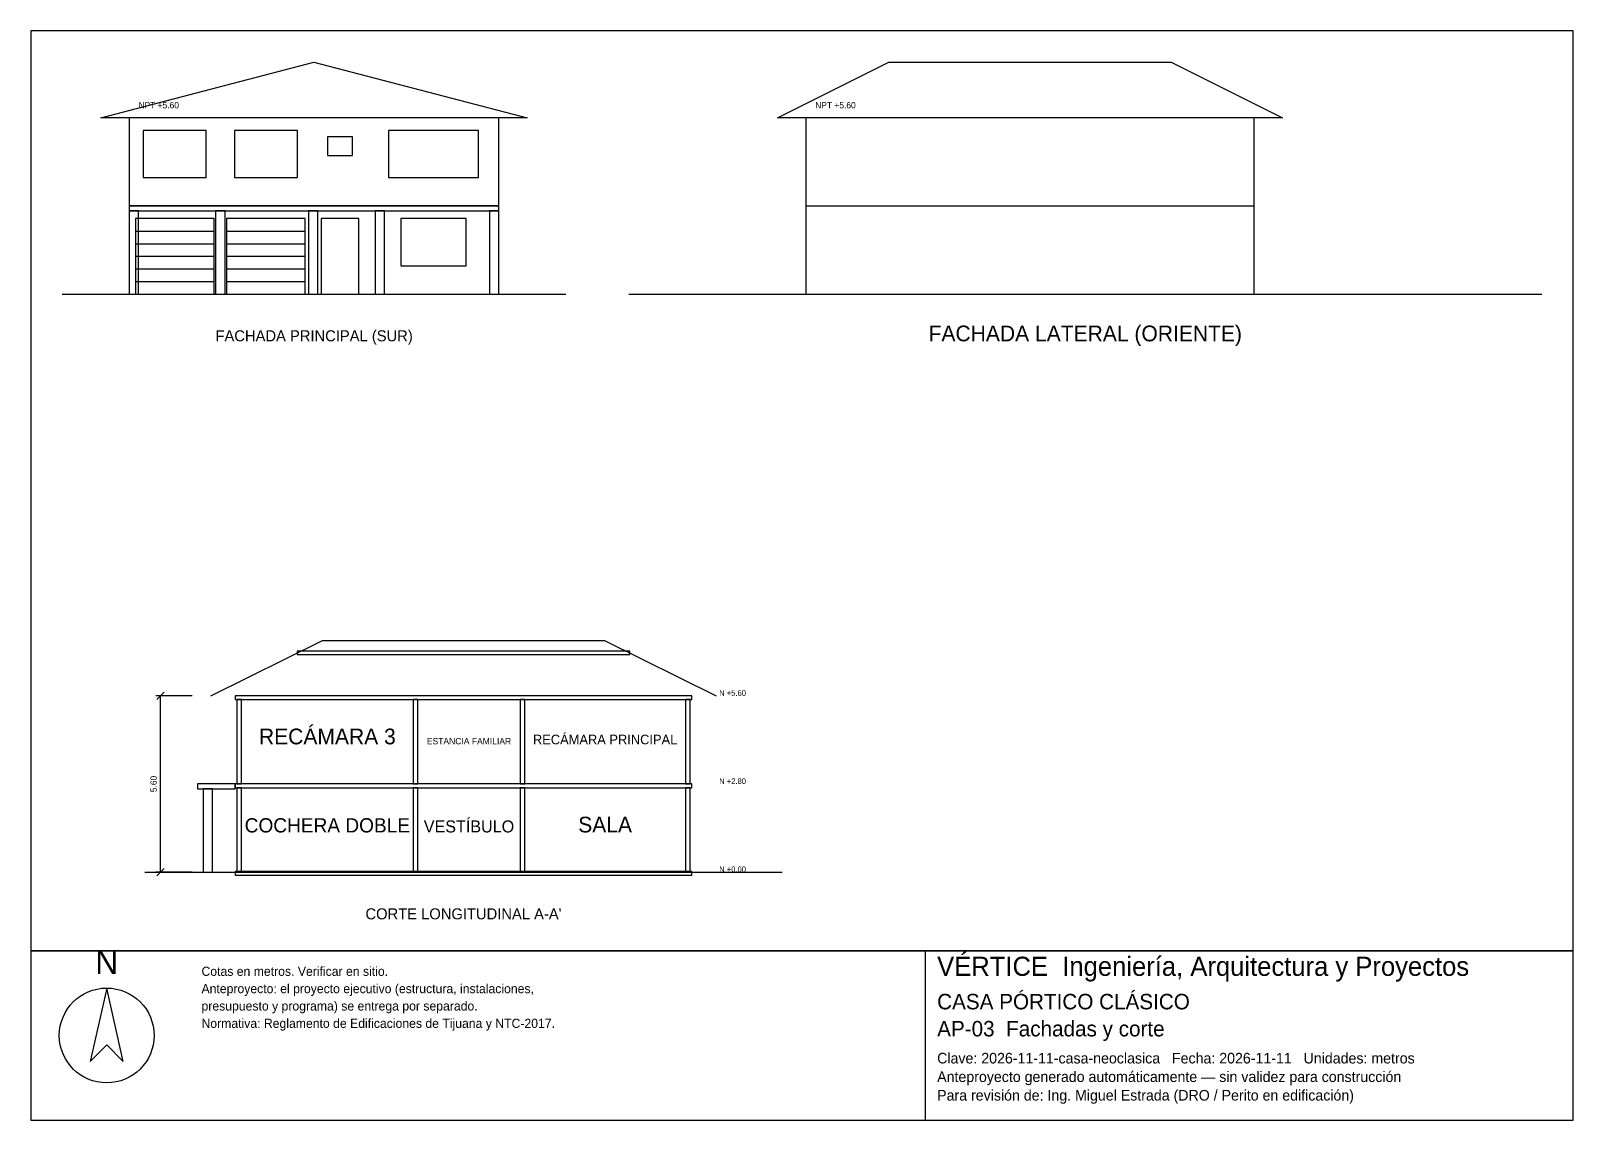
# Model space of a CAD drawing. Header units: metres. Extents: x -3 to 46, y -26.2 to 8.4.
import ezdxf
from ezdxf.enums import TextEntityAlignment as Align

# ---------------------------------------------------------------- set-up
doc = ezdxf.new("R2010")
doc.units = ezdxf.units.M
doc.header["$LTSCALE"] = 0.5
for name, color, linetype in [('A-CORTE', 7, 'CONTINUOUS'), ('A-FACHADA', 7, 'CONTINUOUS'), ('A-FACHADA-VIDRIO', 4, 'CONTINUOUS'), ('A-TEXTO', 3, 'CONTINUOUS'), ('COTAS', 8, 'CONTINUOUS'), ('LAMINA', 9, 'CONTINUOUS')]:
    doc.layers.add(name, color=color, linetype=linetype)
doc.styles.get("Standard").update_dxf_attribs({"font": 'txt', "width": 0.9})

msp = doc.modelspace()

# ---------------------------------------------------------------- linework, layer by layer
at = {"layer": 'A-CORTE'}
msp.add_line((0.62, -18.3625), (20.87, -18.3625), dxfattribs=at)
msp.add_lwpolyline([(2.72, -12.7625), (6.2637, -11), (15.2263, -11), (18.77, -12.7625)], dxfattribs=at)
for points in [[(5.4648, -11.4474), (16.0252, -11.4474), (16.0252, -11.3474), (5.4648, -11.3474)], [(3.495, -12.8825), (17.995, -12.8825), (17.995, -12.7625), (3.495, -12.7625)], [(3.545, -15.5625), (3.695, -15.5625), (3.695, -12.8825), (3.545, -12.8825)], [(9.145, -15.5625), (9.295, -15.5625), (9.295, -12.8825), (9.145, -12.8825)], [(12.545, -15.5625), (12.695, -15.5625), (12.695, -12.8825), (12.545, -12.8825)], [(17.795, -15.5625), (17.945, -15.5625), (17.945, -12.8825), (17.795, -12.8825)], [(2.295, -15.7125), (3.495, -15.7125), (3.495, -15.5625), (2.295, -15.5625)], [(3.495, -15.6825), (17.995, -15.6825), (17.995, -15.5625), (3.495, -15.5625)], [(3.545, -18.3625), (3.695, -18.3625), (3.695, -15.6825), (3.545, -15.6825)], [(9.145, -18.3625), (9.295, -18.3625), (9.295, -15.6825), (9.145, -15.6825)], [(12.545, -18.3625), (12.695, -18.3625), (12.695, -15.6825), (12.545, -15.6825)], [(17.795, -18.3625), (17.945, -18.3625), (17.945, -15.6825), (17.795, -15.6825)], [(3.495, -18.4625), (17.995, -18.4625), (17.995, -18.3425), (3.495, -18.3425)]]:
    msp.add_lwpolyline(points, close=True, dxfattribs=at)
at = {"layer": 'A-FACHADA'}
for p, q in [((0.12, 2.8), (11.87, 2.8)), ((21.62, 2.8), (35.87, 2.8)), ((0.32, 2), (2.82, 2)), ((3.22, 2), (5.72, 2)), ((0.32, 1.6), (2.82, 1.6)), ((3.22, 1.6), (5.72, 1.6)), ((0.32, 1.2), (2.82, 1.2)), ((3.22, 1.2), (5.72, 1.2)), ((0.32, 0.8), (2.82, 0.8)), ((3.22, 0.8), (5.72, 0.8)), ((-2, 0), (14, 0)), ((0.12, 0), (11.87, 0)), ((0.32, 0.4), (2.82, 0.4)), ((3.22, 0.4), (5.72, 0.4)), ((16, 0), (45, 0)), ((21.62, 0), (35.87, 0))]:
    msp.add_line(p, q, dxfattribs=at)
for points in [[(-0.78, 5.6), (5.995, 7.3625), (12.77, 5.6)], [(20.72, 5.6), (24.2638, 7.3625), (33.2263, 7.3625), (36.77, 5.6)], [(0.12, 0), (11.87, 0), (11.87, 5.6), (0.12, 5.6)], [(21.62, 0), (35.87, 0), (35.87, 5.6), (21.62, 5.6)], [(0.12, 2.65), (11.87, 2.65), (11.87, 2.8), (0.12, 2.8)], [(0.12, 0), (0.42, 0), (0.42, 2.65), (0.12, 2.65)], [(2.87, 0), (3.17, 0), (3.17, 2.65), (2.87, 2.65)], [(5.82, 0), (6.12, 0), (6.12, 2.65), (5.82, 2.65)], [(7.939, 0), (8.239, 0), (8.239, 2.65), (7.939, 2.65)], [(11.57, 0), (11.87, 0), (11.87, 2.65), (11.57, 2.65)], [(0.32, 0), (2.82, 0), (2.82, 2.4), (0.32, 2.4)], [(3.22, 0), (5.72, 0), (5.72, 2.4), (3.22, 2.4)], [(6.22, 0), (7.42, 0), (7.42, 2.4), (6.22, 2.4)], [(2.47, -18.3625), (2.77, -18.3625), (2.77, -15.7125), (2.47, -15.7125)]]:
    msp.add_lwpolyline(points, close=True, dxfattribs=at)
at = {"layer": 'A-FACHADA-VIDRIO'}
for points in [[(0.565, 3.7), (2.575, 3.7), (2.575, 5.2), (0.565, 5.2)], [(3.465, 3.7), (5.475, 3.7), (5.475, 5.2), (3.465, 5.2)], [(6.42, 4.4), (7.22, 4.4), (7.22, 5), (6.42, 5)], [(8.368, 3.7), (11.222, 3.7), (11.222, 5.2), (8.368, 5.2)], [(8.758, 0.9), (10.832, 0.9), (10.832, 2.4), (8.758, 2.4)]]:
    msp.add_lwpolyline(points, close=True, dxfattribs=at)
at = {"layer": 'COTAS'}
for p, q in [((1, -12.8825), (1.24, -12.6425)), ((2.12, -12.7625), (0.97, -12.7625)), ((1.12, -18.3625), (1.12, -12.7625)), ((2.12, -18.3625), (0.97, -18.3625)), ((1, -18.4825), (1.24, -18.2425))]:
    msp.add_line(p, q, dxfattribs=at)
at = {"layer": 'LAMINA'}
msp.add_line((25.42, -26.2414), (25.42, -20.8625), dxfattribs=at)
for points in [[(-3, -20.8625), (46, -20.8625), (46, 8.3625), (-3, 8.3625)], [(-3, -26.2414), (46, -26.2414), (46, -20.8625), (-3, -20.8625)], [(-0.5903, -22.0459), (-1.1174, -24.3803), (-0.5903, -23.8531), (-0.0631, -24.3803)]]:
    msp.add_lwpolyline(points, close=True, dxfattribs=at)
msp.add_circle((-0.5903, -23.5519), 1.5061, dxfattribs=at)

# ---------------------------------------------------------------- texts
at = {"layer": 'A-TEXTO'}
for s, height, p in [('FACHADA LATERAL (ORIENTE)', 0.5, (30.5, -1.5)), ('FACHADA PRINCIPAL (SUR)', 0.35, (6, -1.5)), ('RECÁMARA 3', 0.5, (6.42, -14.3025)), ('ESTANCIA FAMILIAR', 0.2026, (10.92, -14.3025)), ('RECÁMARA PRINCIPAL', 0.3056, (15.245, -14.3025)), ('COCHERA DOBLE', 0.453, (6.42, -17.1025)), ('VESTÍBULO', 0.3827, (10.92, -17.1025)), ('SALA', 0.5, (15.245, -17.1025)), ("CORTE LONGITUDINAL A-A'", 0.35, (10.745, -19.8625))]:
    msp.add_text(s, height=height, dxfattribs=at).set_placement(p, align=Align.CENTER)
at = {"layer": 'COTAS'}
for s, height, p in [('NPT +5.60', 0.2, (0.42, 5.9)), ('NPT +5.60', 0.2, (21.92, 5.9)), ('N +5.60', 0.18, (18.87, -12.7625)), ('N +2.80', 0.18, (18.87, -15.5625)), ('N +0.00', 0.18, (18.87, -18.3625))]:
    msp.add_text(s, height=height, dxfattribs=at).set_placement(p)
msp.add_text('5.60', height=0.2, rotation=90, dxfattribs=at).set_placement((1, -15.5625), align=Align.CENTER)
at = {"layer": 'LAMINA'}
msp.add_text('N', height=0.753, dxfattribs=at).set_placement((-0.5903, -21.594), align=Align.CENTER)
for s, height, p in [('VÉRTICE  Ingeniería, Arquitectura y Proyectos', 0.608, (25.7942, -21.6576)), ('Cotas en metros. Verificar en sitio.', 0.29, (2.4219, -21.6576)), ('Anteproyecto: el proyecto ejecutivo (estructura, instalaciones,', 0.29, (2.4219, -22.2086)), ('presupuesto y programa) se entrega por separado.', 0.29, (2.4219, -22.7596)), ('CASA PÓRTICO CLÁSICO', 0.4911, (25.7942, -22.7217)), ('Normativa: Reglamento de Edificaciones de Tijuana y NTC-2017.', 0.29, (2.4219, -23.3106)), ('AP-03  Fachadas y corte', 0.4911, (25.7942, -23.5812)), ('Clave: 2026-11-11-casa-neoclasica   Fecha: 2026-11-11   Unidades: metros', 0.3368, (25.7942, -24.4406)), ('Anteproyecto generado automáticamente — sin validez para construcción', 0.3368, (25.7942, -25.0299)), ('Para revisión de: Ing. Miguel Estrada (DRO / Perito en edificación)', 0.3368, (25.7942, -25.6193))]:
    msp.add_text(s, height=height, dxfattribs=at).set_placement(p)

doc.saveas('drawing.dxf')
